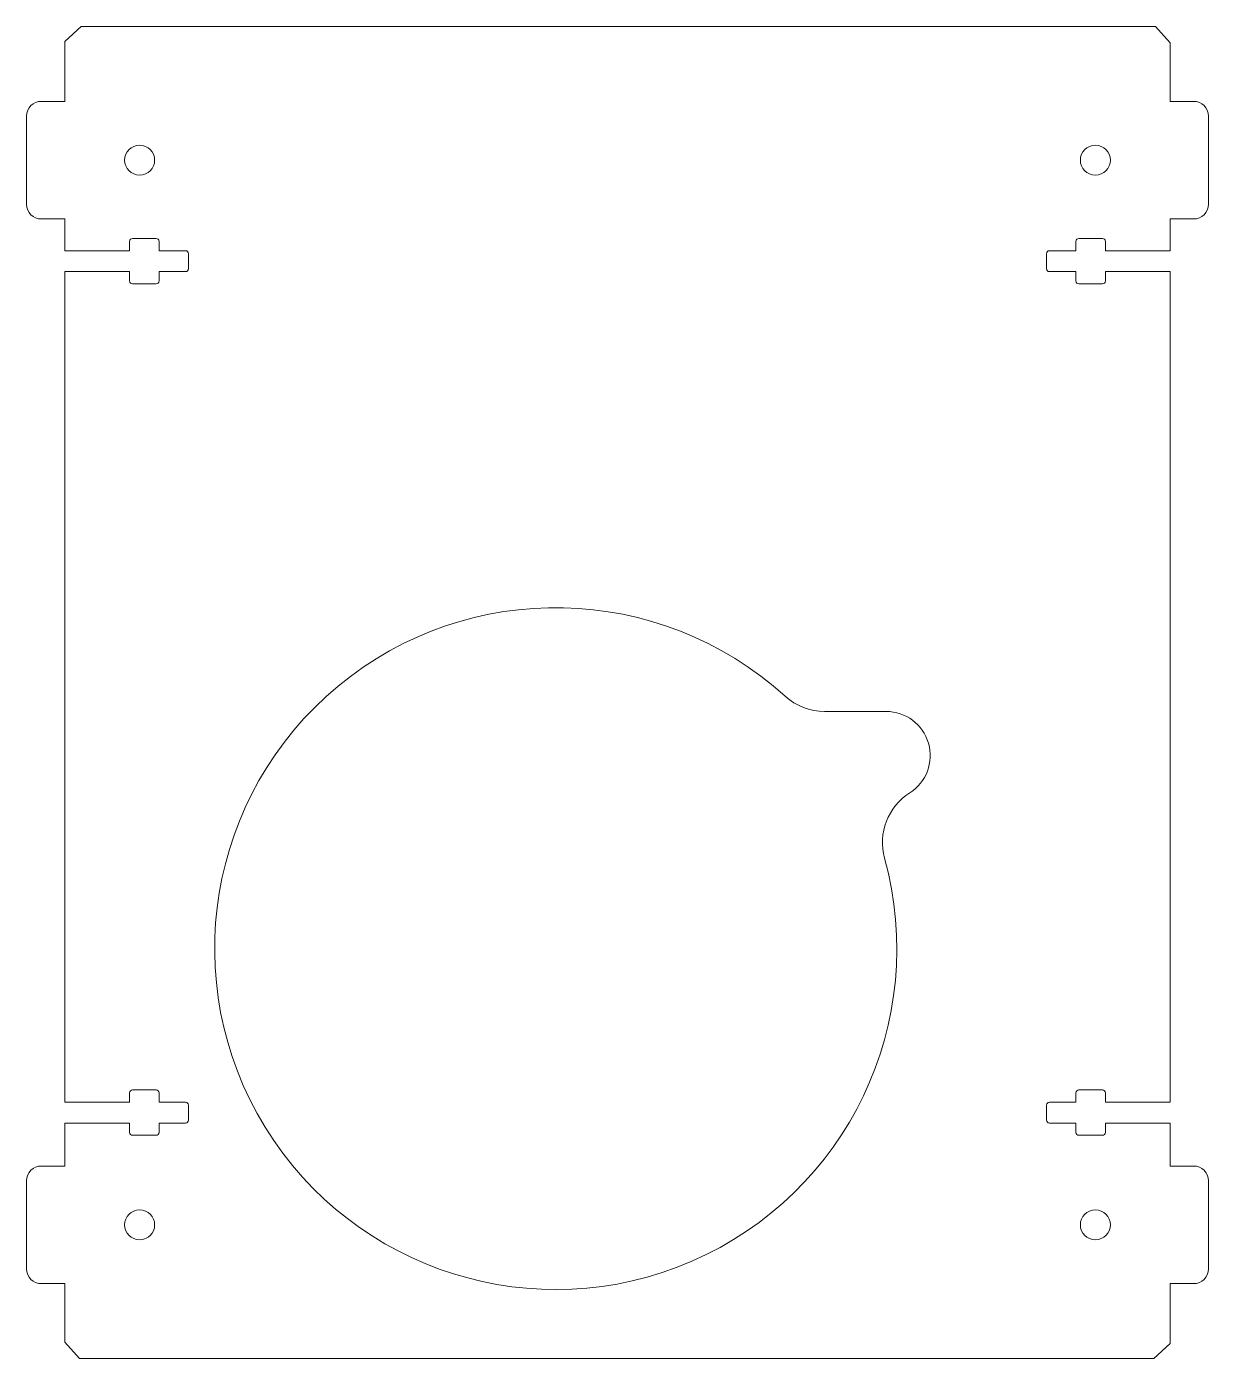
# Model space of a CAD drawing. Header units: millimetres. Extents: x -100 to 100, y -113 to 113.
import ezdxf

# ---------------------------------------------------------------- set-up
doc = ezdxf.new("R2010")
doc.units = ezdxf.units.MM

msp = doc.modelspace()

# ---------------------------------------------------------------- linework, layer by layer
at = {"color": 7, "linetype": 'Continuous', "lineweight": 15}
for p, q in [((-91.12, 113.2), (-93.9, 110.7)), ((91.4, 113.2), (-91.12, 113.2)), ((93.9, 110.42), (91.4, 113.2)), ((-93.9, 110.7), (-93.9, 100.5)), ((93.9, 100.5), (93.9, 110.42)), ((-93.9, 100.5), (-97.9, 100.5)), ((93.9, 100.5), (97.9, 100.5)), ((-100.4, 98), (-100.4, 83)), ((100.4, 98), (100.4, 83)), ((-97.9, 80.5), (-93.9, 80.5)), ((-93.9, 80.5), (-93.9, 75.1)), ((97.9, 80.5), (93.9, 80.5)), ((93.9, 75.1), (93.9, 80.5)), ((-82.4, 77.19), (-78.4, 77.19)), ((82.4, 77.19), (78.4, 77.19)), ((-93.9, 75.1), (-82.9, 75.1)), ((-82.9, 75.1), (-82.9, 76.69)), ((-77.9, 76.69), (-77.9, 75.1)), ((-77.9, 75.1), (-73.4, 75.1)), ((77.9, 75.1), (73.4, 75.1)), ((77.9, 76.69), (77.9, 75.1)), ((82.9, 75.1), (82.9, 76.69)), ((93.9, 75.1), (82.9, 75.1)), ((-72.9, 74.6), (-72.9, 72.05)), ((72.9, 74.6), (72.9, 72.05)), ((-93.9, 71.55), (-93.9, -69.65)), ((-82.9, 71.55), (-93.9, 71.55)), ((-82.9, 69.97), (-82.9, 71.55)), ((-77.9, 71.55), (-77.9, 69.97)), ((-73.4, 71.55), (-77.9, 71.55)), ((73.4, 71.55), (77.9, 71.55)), ((77.9, 71.55), (77.9, 69.97)), ((82.9, 69.97), (82.9, 71.55)), ((82.9, 71.55), (93.9, 71.55)), ((93.9, -69.65), (93.9, 71.55)), ((-78.4, 69.47), (-82.4, 69.47)), ((78.4, 69.47), (82.4, 69.47)), ((35.19, -3.22), (45.64, -3.22)), ((-82.4, -67.56), (-78.4, -67.56)), ((82.4, -67.56), (78.4, -67.56)), ((-93.9, -69.65), (-82.9, -69.65)), ((-82.9, -69.65), (-82.9, -68.06)), ((-77.9, -68.06), (-77.9, -69.65)), ((-77.9, -69.65), (-73.4, -69.65)), ((-72.9, -70.15), (-72.9, -72.7)), ((72.9, -70.15), (72.9, -72.7)), ((77.9, -69.65), (73.4, -69.65)), ((77.9, -68.06), (77.9, -69.65)), ((82.9, -69.65), (82.9, -68.06)), ((93.9, -69.65), (82.9, -69.65)), ((-93.9, -73.2), (-93.9, -80.5)), ((-82.9, -73.2), (-93.9, -73.2)), ((-82.9, -74.78), (-82.9, -73.2)), ((-77.9, -73.2), (-77.9, -74.78)), ((-73.4, -73.2), (-77.9, -73.2)), ((73.4, -73.2), (77.9, -73.2)), ((77.9, -73.2), (77.9, -74.78)), ((82.9, -74.78), (82.9, -73.2)), ((82.9, -73.2), (93.9, -73.2)), ((93.9, -80.5), (93.9, -73.2)), ((-78.4, -75.28), (-82.4, -75.28)), ((78.4, -75.28), (82.4, -75.28)), ((-93.9, -80.5), (-97.9, -80.5)), ((93.9, -80.5), (97.9, -80.5)), ((-100.4, -83), (-100.4, -98)), ((100.4, -83), (100.4, -98)), ((-97.9, -100.5), (-93.9, -100.5)), ((-93.9, -100.5), (-93.9, -110.42)), ((97.9, -100.5), (93.9, -100.5)), ((93.9, -110.7), (93.9, -100.5)), ((-93.9, -110.42), (-91.4, -113.2)), ((91.12, -113.2), (93.9, -110.7)), ((-91.4, -113.2), (91.12, -113.2))]:
    msp.add_line(p, q, dxfattribs=at)
for centre in [(-81.2, 90.5), (81.2, 90.5), (-81.2, -90.5), (81.2, -90.5)]:
    msp.add_circle(centre, 2.55, dxfattribs=at)
for centre, radius, start, end in [((-97.9, 98), 2.5, 90, 180), ((97.9, 98), 2.5, 0, 90), ((-97.9, 83), 2.5, 180, 270), ((97.9, 83), 2.5, 270, 0), ((-82.4, 76.69), 0.5, 90, 180), ((-78.4, 76.69), 0.5, 0, 90), ((78.4, 76.69), 0.5, 90, 180), ((82.4, 76.69), 0.5, 0, 90), ((-73.4, 74.6), 0.5, 360, 90), ((73.4, 74.6), 0.5, 90, 180), ((-73.4, 72.05), 0.5, 270, 360), ((73.4, 72.05), 0.5, 180, 270), ((-82.4, 69.97), 0.5, 180, 270), ((-78.4, 69.97), 0.5, 270, 360), ((78.4, 69.97), 0.5, 180, 270), ((82.4, 69.97), 0.5, 270, 0), ((-10.49, -43.54), 57.96, 47.761, 15.393), ((35.19, 6.78), 10, 227.761, 270), ((45.64, -10.72), 7.5, 302.4198, 90), ((55.02, -25.5), 10, 122.4198, 195.393), ((-82.4, -68.06), 0.5, 90, 180), ((-78.4, -68.06), 0.5, 0, 90), ((78.4, -68.06), 0.5, 90, 180), ((82.4, -68.06), 0.5, 0, 90), ((-73.4, -70.15), 0.5, 0, 90), ((73.4, -70.15), 0.5, 90, 180), ((-73.4, -72.7), 0.5, 270, 0), ((73.4, -72.7), 0.5, 180, 270), ((-82.4, -74.78), 0.5, 180, 270), ((-78.4, -74.78), 0.5, 270, 360), ((78.4, -74.78), 0.5, 180, 270), ((82.4, -74.78), 0.5, 270, 360), ((-97.9, -83), 2.5, 90, 180), ((97.9, -83), 2.5, 0, 90), ((-97.9, -98), 2.5, 180, 270), ((97.9, -98), 2.5, 270, 0)]:
    msp.add_arc(centre, radius, start, end, dxfattribs=at)

doc.saveas('drawing.dxf')
